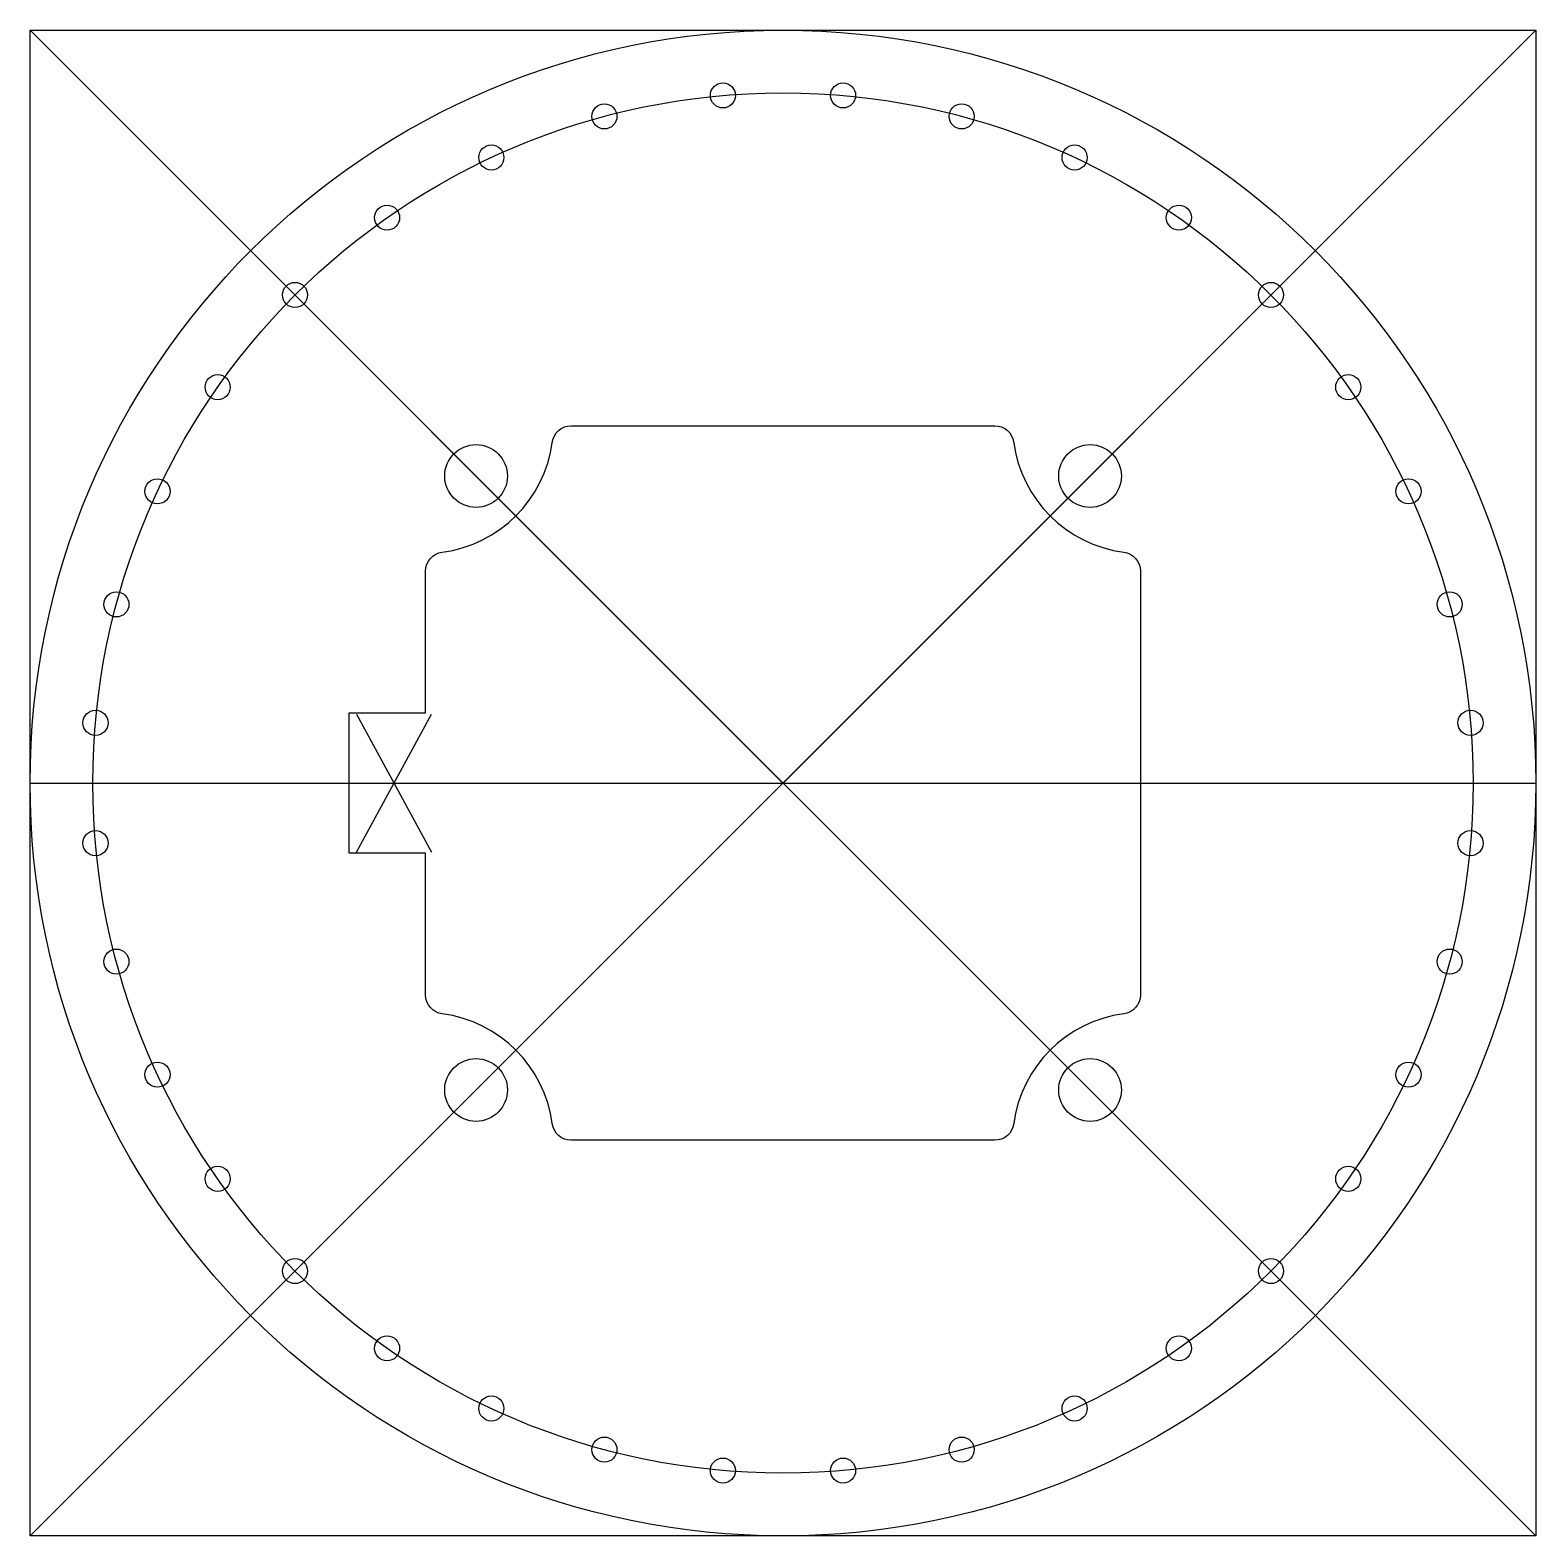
# Model space of a CAD drawing. Header units: millimetres. Extents: x 292 to 412, y 114 to 234.
import ezdxf

# ---------------------------------------------------------------- set-up
doc = ezdxf.new("R2010")
doc.units = ezdxf.units.MM
for name, color, linetype in [('exterior', 161, 'Continuous'), ('Interior', 50, 'Continuous'), ('lineas aux', 85, 'Continuous')]:
    doc.layers.add(name, color=color, linetype=linetype)

msp = doc.modelspace()

# ---------------------------------------------------------------- linework, layer by layer
at = {"layer": 'exterior'}
msp.add_circle((351.67, 173.95), 60, dxfattribs=at)
at = {"layer": 'Interior'}
msp.add_lwpolyline([(323.19, 168.36), (317.09, 168.36), (317.09, 179.55), (323.19, 179.55), (323.19, 190.84, -0.3764), (324.52, 192.35, 0.339506), (333.28, 201.1, -0.3764), (334.79, 202.43), (368.55, 202.43, -0.3764), (370.06, 201.1, 0.339506), (378.82, 192.35, -0.3764), (380.15, 190.84), (380.15, 157.07, -0.3764), (378.82, 155.56, 0.339506), (370.06, 146.81, -0.3764), (368.55, 145.48), (334.79, 145.48, -0.3764), (333.28, 146.81, 0.339506), (324.52, 155.56, -0.3764), (323.19, 157.07)], format="xyb", close=True, dxfattribs=at)
for centre, radius in [((346.88, 228.75), 1), ((356.46, 228.75), 1), ((337.44, 227.08), 1), ((365.91, 227.08), 1), ((328.43, 223.8), 1), ((374.91, 223.8), 1), ((320.12, 219.01), 1), ((383.22, 219.01), 1), ((312.78, 212.85), 1), ((390.56, 212.85), 1), ((306.62, 205.5), 1), ((396.72, 205.5), 1), ((327.21, 198.42), 2.5), ((376.14, 198.42), 2.5), ((301.82, 197.2), 1), ((401.52, 197.2), 1), ((298.55, 188.19), 1), ((404.8, 188.19), 1), ((296.88, 178.75), 1), ((406.46, 178.75), 1), ((296.88, 169.16), 1), ((406.46, 169.16), 1), ((298.55, 159.72), 1), ((404.8, 159.72), 1), ((301.82, 150.71), 1), ((327.21, 149.49), 2.5), ((376.14, 149.49), 2.5), ((401.52, 150.71), 1), ((306.62, 142.41), 1), ((396.72, 142.41), 1), ((312.78, 135.06), 1), ((390.56, 135.06), 1), ((320.12, 128.9), 1), ((383.22, 128.9), 1), ((328.43, 124.11), 1), ((374.91, 124.11), 1), ((337.44, 120.83), 1), ((365.91, 120.83), 1), ((346.88, 119.16), 1), ((356.46, 119.16), 1)]:
    msp.add_circle(centre, radius, dxfattribs=at)
at = {"layer": 'lineas aux'}
for p, q in [((291.67, 113.95), (411.67, 233.95)), ((291.67, 233.95), (411.67, 113.95)), ((379.67, 201.95), (323.67, 145.95)), ((323.67, 201.95), (379.67, 145.95)), ((323.67, 201.95), (327.21, 198.42)), ((317.67, 168.45), (323.67, 179.45)), ((317.67, 179.45), (323.67, 168.45)), ((291.67, 173.95), (411.67, 173.95)), ((320.67, 173.95), (323.67, 173.95))]:
    msp.add_line(p, q, dxfattribs=at)
msp.add_lwpolyline([(291.67, 233.95), (411.67, 233.95), (411.67, 113.95), (291.67, 113.95)], close=True, dxfattribs=at)
msp.add_circle((351.67, 173.95), 55, dxfattribs=at)

doc.saveas('drawing.dxf')
